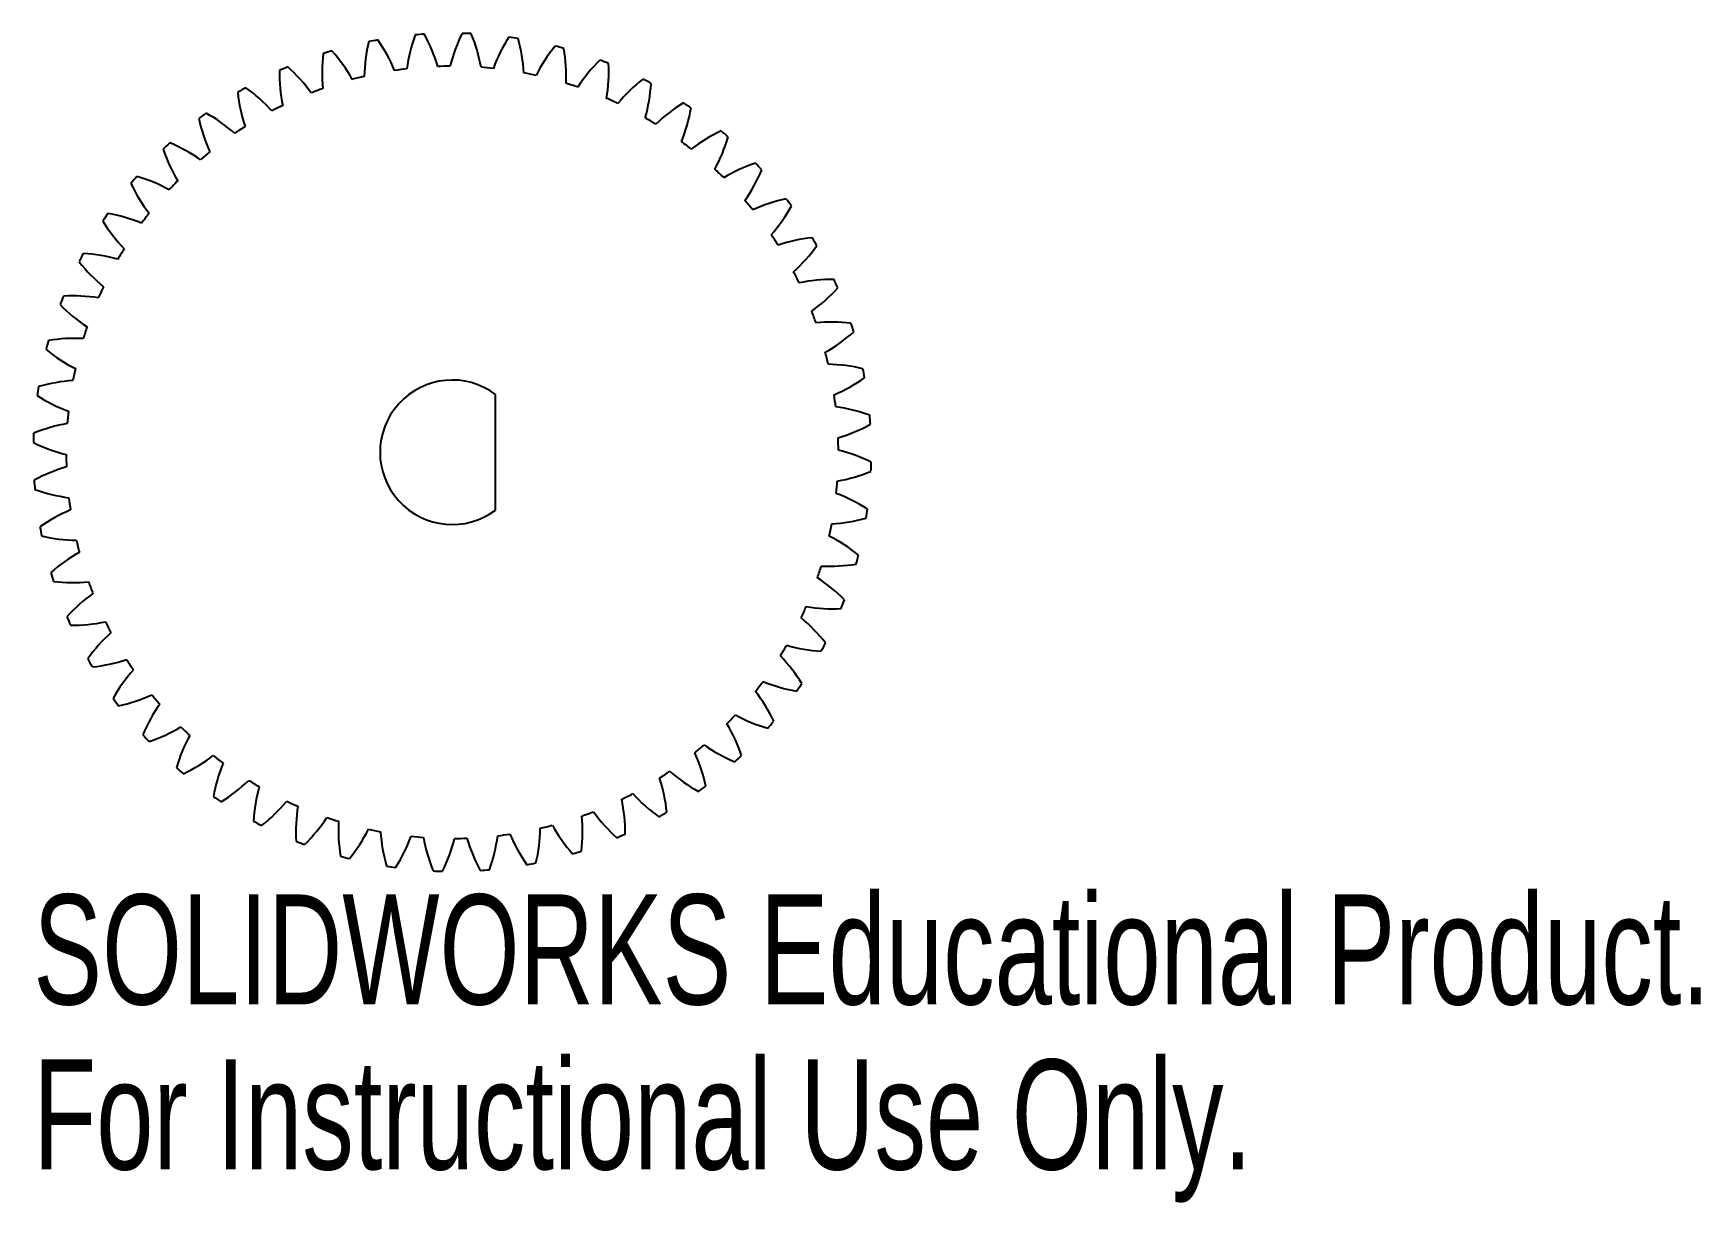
# Model space of a CAD drawing. Header units: inches. Extents: x -0.72 to 2.16, y -1.3 to 0.72.
import ezdxf

# ---------------------------------------------------------------- set-up
doc = ezdxf.new("R2010")
doc.units = ezdxf.units.IN
doc.header["$MEASUREMENT"] = 0
doc.styles.add('SLDTEXTSTYLE0', font='TXT', dxfattribs={"width": 0.7})

msp = doc.modelspace()

# ---------------------------------------------------------------- linework, layer by layer
at = {"color": 7, "linetype": 'Continuous', "lineweight": 25}
msp.add_line((0.075, -0.1), (0.075, 0.1), dxfattribs=at)
for centre, radius, start, end in [((0.1991, 0.6269), 0.28, 160.1185, 172.5222), ((0, 0), 0.725, 93.8281, 95.0813), ((-0.2938, 0.5885), 0.28, 16.3871, 28.7909), ((0.268, 0.6007), 0.28, 153.6899, 166.0937), ((0, 0), 0.725, 87.3995, 88.6528), ((-0.226, 0.6177), 0.28, 9.9586, 22.3623), ((0, 0), 0.725, 106.6852, 107.9385), ((-0.4174, 0.5084), 0.28, 29.2443, 41.648), ((0.1277, 0.6453), 0.28, 166.5471, 178.9508), ((0, 0), 0.725, 100.2566, 101.5099), ((-0.3578, 0.5519), 0.28, 22.8157, 35.2194), ((0.3336, 0.5669), 0.28, 147.2614, 159.6651), ((0, 0), 0.725, 80.9709, 82.2242), ((-0.1555, 0.6391), 0.28, 3.53, 15.9337), ((0.395, 0.526), 0.28, 140.8328, 153.2365), ((0, 0), 0.725, 74.5423, 75.7956), ((-0.0829, 0.6525), 0.28, 357.1014, 9.5052), ((0, 0), 0.725, 113.1138, 114.367), ((-0.4717, 0.4585), 0.28, 35.6729, 48.0766), ((0.0546, 0.6555), 0.28, 172.9757, 185.3794), ((0, 0), 0.668, 90.3219, 92.1589), ((0, 0), 0.668, 83.8933, 85.7304), ((0.4514, 0.4785), 0.28, 134.4042, 146.808), ((0, 0), 0.725, 68.1138, 69.367), ((-0.0093, 0.6577), 0.28, 350.6729, 3.0766), ((-0.0191, 0.6575), 0.28, 179.4042, 191.808), ((0, 0), 0.668, 103.179, 105.0161), ((0, 0), 0.668, 96.7505, 98.5875), ((0, 0), 0.668, 77.4647, 79.3018), ((0, 0), 0.668, 71.0362, 72.8732), ((0.5021, 0.4249), 0.28, 127.9757, 140.3794), ((0, 0), 0.725, 61.6852, 62.9385), ((0.0644, 0.6546), 0.28, 344.2443, 356.648), ((0, 0), 0.725, 119.5423, 120.7956), ((-0.0926, 0.6512), 0.28, 185.8328, 198.2365), ((-0.52, 0.4028), 0.28, 42.1014, 54.5052), ((0, 0), 0.668, 109.6076, 111.4446), ((0, 0), 0.668, 64.6076, 66.4446), ((0, 0), 0.725, 125.9709, 127.2242), ((-0.165, 0.6368), 0.28, 192.2614, 204.6651), ((-0.5619, 0.342), 0.28, 48.53, 60.9337), ((0, 0), 0.668, 116.0362, 117.8732), ((0, 0), 0.668, 58.179, 60.0161), ((0.5465, 0.366), 0.28, 121.5471, 133.9508), ((0.1372, 0.6433), 0.28, 337.8157, 350.2194), ((0, 0), 0.725, 55.2566, 56.5099), ((0, 0), 0.668, 122.4647, 124.3018), ((0.5841, 0.3025), 0.28, 115.1185, 127.5222), ((0, 0), 0.725, 48.8281, 50.0813), ((0, 0), 0.725, 132.3995, 133.6528), ((-0.2352, 0.6143), 0.28, 198.6899, 211.0937), ((-0.5966, 0.277), 0.28, 54.9586, 67.3623), ((0, 0), 0.668, 128.8933, 130.7304), ((0, 0), 0.668, 51.7505, 53.5875), ((0.2084, 0.6239), 0.28, 331.3871, 343.7909), ((0.6143, 0.2352), 0.28, 108.6899, 121.0937), ((0, 0), 0.725, 42.3995, 43.6528), ((0, 0), 0.725, 138.8281, 140.0813), ((-0.3025, 0.5841), 0.28, 205.1185, 217.5222), ((-0.6239, 0.2084), 0.28, 61.3871, 73.7909), ((0, 0), 0.668, 135.3219, 137.1589), ((0, 0), 0.668, 45.3219, 47.1589), ((0.277, 0.5966), 0.28, 324.9586, 337.3623), ((0, 0), 0.668, 38.8933, 40.7304), ((0.6368, 0.165), 0.28, 102.2614, 114.6651), ((0, 0), 0.725, 35.9709, 37.2242), ((0, 0), 0.725, 145.2566, 146.5099), ((-0.6433, 0.1372), 0.28, 67.8157, 80.2194), ((0, 0), 0.668, 141.7505, 143.5875), ((0.342, 0.5619), 0.28, 318.53, 330.9337), ((-0.366, 0.5465), 0.28, 211.5471, 223.9508), ((0, 0), 0.668, 32.4647, 34.3018), ((0, 0), 0.668, 148.179, 150.0161), ((0.6512, 0.0926), 0.28, 95.8328, 108.2365), ((0.4028, 0.52), 0.28, 312.1014, 324.5052), ((0, 0), 0.725, 29.5423, 30.7956), ((0, 0), 0.725, 151.6852, 152.9385), ((-0.4249, 0.5021), 0.28, 217.9757, 230.3794), ((-0.6546, 0.0644), 0.28, 74.2443, 86.648), ((0, 0), 0.668, 26.0362, 27.8732), ((0.6575, 0.0191), 0.28, 89.4042, 101.808), ((0, 0), 0.725, 23.1138, 24.367), ((0, 0), 0.725, 158.1138, 159.367), ((-0.6577, -0.0093), 0.28, 80.6729, 93.0766), ((0, 0), 0.668, 154.6076, 156.4446), ((0.4585, 0.4717), 0.28, 305.6729, 318.0766), ((-0.4785, 0.4514), 0.28, 224.4042, 236.808), ((0, 0), 0.668, 19.6076, 21.4446), ((0, 0), 0.668, 161.0362, 162.8732), ((0.6555, -0.0546), 0.28, 82.9757, 95.3794), ((0.5084, 0.4174), 0.28, 299.2443, 311.648), ((0, 0), 0.725, 16.6852, 17.9385), ((0, 0), 0.725, 164.5423, 165.7956), ((-0.526, 0.395), 0.28, 230.8328, 243.2365), ((-0.6525, -0.0829), 0.28, 87.1014, 99.5052), ((0, 0), 0.668, 167.4647, 169.3018), ((0, 0), 0.668, 13.179, 15.0161), ((0.6453, -0.1277), 0.28, 76.5471, 88.9508), ((0, 0), 0.725, 10.2566, 11.5099), ((-0.6391, -0.1555), 0.28, 93.53, 105.9337), ((0, 0), 0.125, 53.1301, 306.8699), ((0.5519, 0.3578), 0.28, 292.8157, 305.2194), ((0, 0), 0.725, 170.9709, 172.2242), ((-0.5669, 0.3336), 0.28, 237.2614, 249.6651), ((0, 0), 0.668, 6.7505, 8.5875), ((0, 0), 0.668, 173.8933, 175.7304), ((0.6269, -0.1991), 0.28, 70.1185, 82.5222), ((0, 0), 0.725, 3.8281, 5.0813), ((0, 0), 0.725, 177.3995, 178.6528), ((-0.6177, -0.226), 0.28, 99.9586, 112.3623), ((0.5885, 0.2938), 0.28, 286.3871, 298.7909), ((-0.6007, 0.268), 0.28, 243.6899, 256.0937), ((0, 0), 0.668, 0.3219, 2.1589), ((0.6007, -0.268), 0.28, 63.6899, 76.0937), ((-0.5885, -0.2938), 0.28, 106.3871, 118.7909), ((0, 0), 0.668, 180.3219, 182.1589), ((0, 0), 0.725, 357.3995, 358.6528), ((0, 0), 0.725, 183.8281, 185.0813), ((0, 0), 0.668, 353.8933, 355.7304), ((0.6177, 0.226), 0.28, 279.9586, 292.3623), ((-0.6269, 0.1991), 0.28, 250.1185, 262.5222), ((0, 0), 0.668, 186.7505, 188.5875), ((0.5669, -0.3336), 0.28, 57.2614, 69.6651), ((-0.5519, -0.3578), 0.28, 112.8157, 125.2194), ((0.6391, 0.1555), 0.28, 273.53, 285.9337), ((0, 0), 0.725, 350.9709, 352.2242), ((0, 0), 0.725, 190.2566, 191.5099), ((0, 0), 0.668, 347.4647, 349.3018), ((-0.6453, 0.1277), 0.28, 256.5471, 268.9508), ((-0.5084, -0.4174), 0.28, 119.2443, 131.648), ((0, 0), 0.668, 193.179, 195.0161), ((0.526, -0.395), 0.28, 50.8328, 63.2365), ((0, 0), 0.668, 341.0362, 342.8732), ((0.6525, 0.0829), 0.28, 267.1014, 279.5052), ((0, 0), 0.725, 344.5423, 345.7956), ((0, 0), 0.725, 196.6852, 197.9385), ((-0.6555, 0.0546), 0.28, 262.9757, 275.3794), ((0, 0), 0.668, 199.6076, 201.4446), ((0.4785, -0.4514), 0.28, 44.4042, 56.808), ((-0.4585, -0.4717), 0.28, 125.6729, 138.0766), ((0, 0), 0.725, 338.1138, 339.367), ((0, 0), 0.725, 203.1138, 204.367), ((0, 0), 0.668, 334.6076, 336.4446), ((0.4249, -0.5021), 0.28, 37.9757, 50.3794), ((0.6577, 0.0093), 0.28, 260.6729, 273.0766), ((-0.6575, -0.0191), 0.28, 269.4042, 281.808), ((-0.4028, -0.52), 0.28, 132.1014, 144.5052), ((0, 0), 0.668, 206.0362, 207.8732), ((0, 0), 0.668, 328.179, 330.0161), ((0.6546, -0.0644), 0.28, 254.2443, 266.648), ((0, 0), 0.725, 331.6852, 332.9385), ((0, 0), 0.725, 209.5423, 210.7956), ((-0.6512, -0.0926), 0.28, 275.8328, 288.2365), ((0, 0), 0.668, 212.4647, 214.3018), ((0.366, -0.5465), 0.28, 31.5471, 43.9508), ((-0.342, -0.5619), 0.28, 138.53, 150.9337), ((0, 0), 0.668, 321.7505, 323.5875), ((0.6433, -0.1372), 0.28, 247.8157, 260.2194), ((0, 0), 0.725, 325.2566, 326.5099), ((0, 0), 0.725, 215.9709, 217.2242), ((-0.6368, -0.165), 0.28, 282.2614, 294.6651), ((0, 0), 0.668, 218.8933, 220.7304), ((0.3025, -0.5841), 0.28, 25.1185, 37.5222), ((-0.277, -0.5966), 0.28, 144.9586, 157.3623), ((0, 0), 0.668, 315.3219, 317.1589), ((0.6239, -0.2084), 0.28, 241.3871, 253.7909), ((0, 0), 0.725, 222.3995, 223.6528), ((-0.6143, -0.2352), 0.28, 288.6899, 301.0937), ((-0.2084, -0.6239), 0.28, 151.3871, 163.7909), ((0, 0), 0.668, 225.3219, 227.1589), ((0.2352, -0.6143), 0.28, 18.6899, 31.0937), ((0, 0), 0.725, 318.8281, 320.0813), ((0, 0), 0.668, 308.8933, 310.7304), ((0.5966, -0.277), 0.28, 234.9586, 247.3623), ((0, 0), 0.725, 228.8281, 230.0813), ((-0.5841, -0.3025), 0.28, 295.1185, 307.5222), ((0, 0), 0.668, 231.7505, 233.5875), ((-0.1372, -0.6433), 0.28, 157.8157, 170.2194), ((0.165, -0.6368), 0.28, 12.2614, 24.6651), ((0, 0), 0.725, 312.3995, 313.6528), ((-0.5465, -0.366), 0.28, 301.5471, 313.9508), ((0, 0), 0.668, 238.179, 240.0161), ((0, 0), 0.668, 302.4647, 304.3018), ((0.0926, -0.6512), 0.28, 5.8328, 18.2365), ((0.5619, -0.342), 0.28, 228.53, 240.9337), ((0, 0), 0.725, 235.2566, 236.5099), ((-0.0644, -0.6546), 0.28, 164.2443, 176.648), ((-0.5021, -0.4249), 0.28, 307.9757, 320.3794), ((0, 0), 0.668, 244.6076, 246.4446), ((0, 0), 0.668, 296.0362, 297.8732), ((0.0191, -0.6575), 0.28, 359.4042, 11.808), ((0.52, -0.4028), 0.28, 222.1014, 234.5052), ((0, 0), 0.725, 305.9709, 307.2242), ((0.0093, -0.6577), 0.28, 170.6729, 183.0766), ((-0.4514, -0.4785), 0.28, 314.4042, 326.808), ((0, 0), 0.668, 251.0362, 252.8732), ((-0.0546, -0.6555), 0.28, 352.9757, 5.3794), ((0, 0), 0.668, 289.6076, 291.4446), ((0.4717, -0.4585), 0.28, 215.6729, 228.0766), ((0, 0), 0.725, 299.5423, 300.7956), ((0, 0), 0.725, 241.6852, 242.9385), ((0.0829, -0.6525), 0.28, 177.1014, 189.5052), ((-0.395, -0.526), 0.28, 320.8328, 333.2365), ((0, 0), 0.668, 257.4647, 259.3018), ((0.1555, -0.6391), 0.28, 183.53, 195.9337), ((-0.1991, -0.6269), 0.28, 340.1185, 352.5222), ((0, 0), 0.668, 276.7505, 278.5875), ((0.3578, -0.5519), 0.28, 202.8157, 215.2194), ((-0.1277, -0.6453), 0.28, 346.5471, 358.9508), ((0, 0), 0.668, 283.179, 285.0161), ((0.4174, -0.5084), 0.28, 209.2443, 221.648), ((0, 0), 0.725, 293.1138, 294.367), ((0, 0), 0.725, 248.1138, 249.367), ((-0.3336, -0.5669), 0.28, 327.2614, 339.6651), ((0, 0), 0.668, 263.8933, 265.7304), ((0.226, -0.6177), 0.28, 189.9586, 202.3623), ((-0.268, -0.6007), 0.28, 333.6899, 346.0937), ((0, 0), 0.668, 270.3219, 272.1589), ((0.2938, -0.5885), 0.28, 196.3871, 208.7909), ((0, 0), 0.725, 286.6852, 287.9385), ((0, 0), 0.725, 254.5423, 255.7956), ((0, 0), 0.725, 260.9709, 262.2242), ((0, 0), 0.725, 280.2566, 281.5099), ((0, 0), 0.725, 267.3995, 268.6528), ((0, 0), 0.725, 273.8281, 275.0813)]:
    msp.add_arc(centre, radius, start, end, dxfattribs=at)

# ---------------------------------------------------------------- texts
at = {"color": 7, "linetype": 'Continuous', "char_height": 0.1903, "attachment_point": 1, "style": 'SLDTEXTSTYLE0'}
for s, insert in [('SOLIDWORKS Educational Product.', (-0.7248, -0.7649)), ('For Instructional Use Only.', (-0.7248, -1.0504))]:
    msp.add_mtext(s, dxfattribs=dict(at, insert=insert))

doc.saveas('drawing.dxf')
